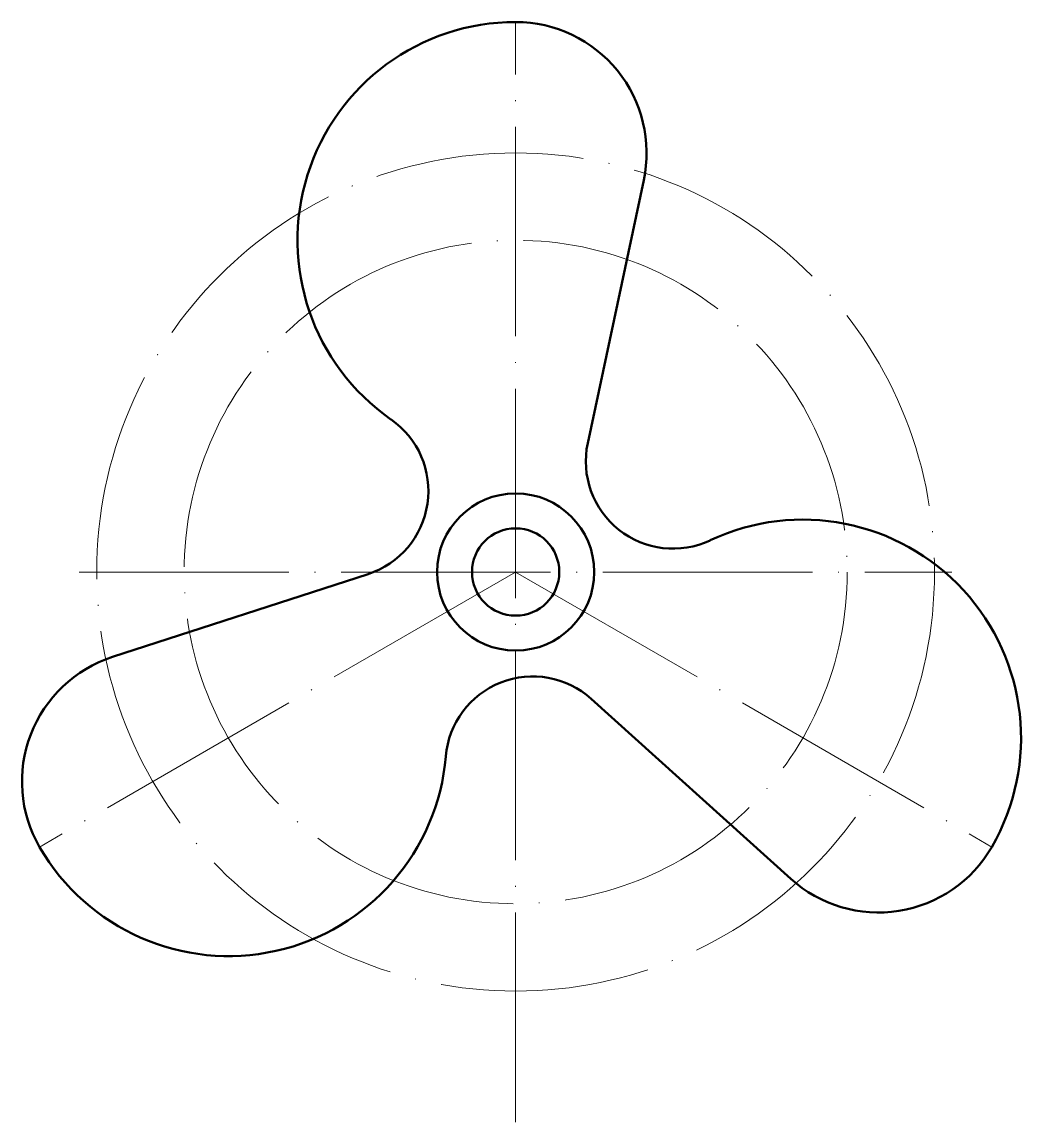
# Model space of a CAD drawing. Header units: millimetres. Extents: x 2307 to 2422, y 515 to 641.
import ezdxf

# ---------------------------------------------------------------- set-up
doc = ezdxf.new("R2010")
doc.units = ezdxf.units.MM
doc.linetypes.add('ACAD_ISO04W100', pattern=[30, 24, -2.95, 0.1, -2.95])
doc.layers.add('Contornos Visibles', color=7, linetype='Continuous', lineweight=50, true_color=0xffffff)
doc.layers.add('Ejes de revolución', color=6, linetype='ACAD_ISO04W100', lineweight=20, true_color=0xff00ff)

msp = doc.modelspace()

# ---------------------------------------------------------------- linework, layer by layer
at = {"layer": 'Contornos Visibles'}
for p, q in [((2378.42, 622.87), (2372.01, 592.76)), ((2317.55, 568.26), (2346.83, 577.76)), ((2395.28, 542.85), (2372.41, 563.46))]:
    msp.add_line(p, q, dxfattribs=at)
for radius in [9, 5]:
    msp.add_circle((2363.75, 577.99), radius, dxfattribs=at)
for centre, radius, start, end in [((2363.75, 615.99), 25, 90, 235.1429), ((2363.75, 625.99), 15, 347.9753, 90), ((2343.75, 587.27), 10, 287.9753, 55.1429), ((2381.79, 590.67), 10, 167.9753, 295.1429), ((2396.66, 558.99), 25, 330, 115.1429), ((2322.18, 553.99), 15, 107.9753, 210), ((2365.71, 556.03), 10, 47.9753, 175.1429), ((2330.84, 558.99), 25, 210, 355.1429), ((2405.32, 553.99), 15, 227.9753, 330)]:
    msp.add_arc(centre, radius, start, end, dxfattribs=at)
at = {"layer": 'Ejes de revolución'}
for p, q in [((2363.75, 514.99), (2363.75, 640.99)), ((2363.75, 577.99), (2309.19, 546.49)), ((2313.75, 577.99), (2413.75, 577.99)), ((2363.75, 577.99), (2418.31, 546.49))]:
    msp.add_line(p, q, dxfattribs=at)
for radius in [48, 38]:
    msp.add_circle((2363.75, 577.99), radius, dxfattribs=at)

doc.saveas('drawing.dxf')
